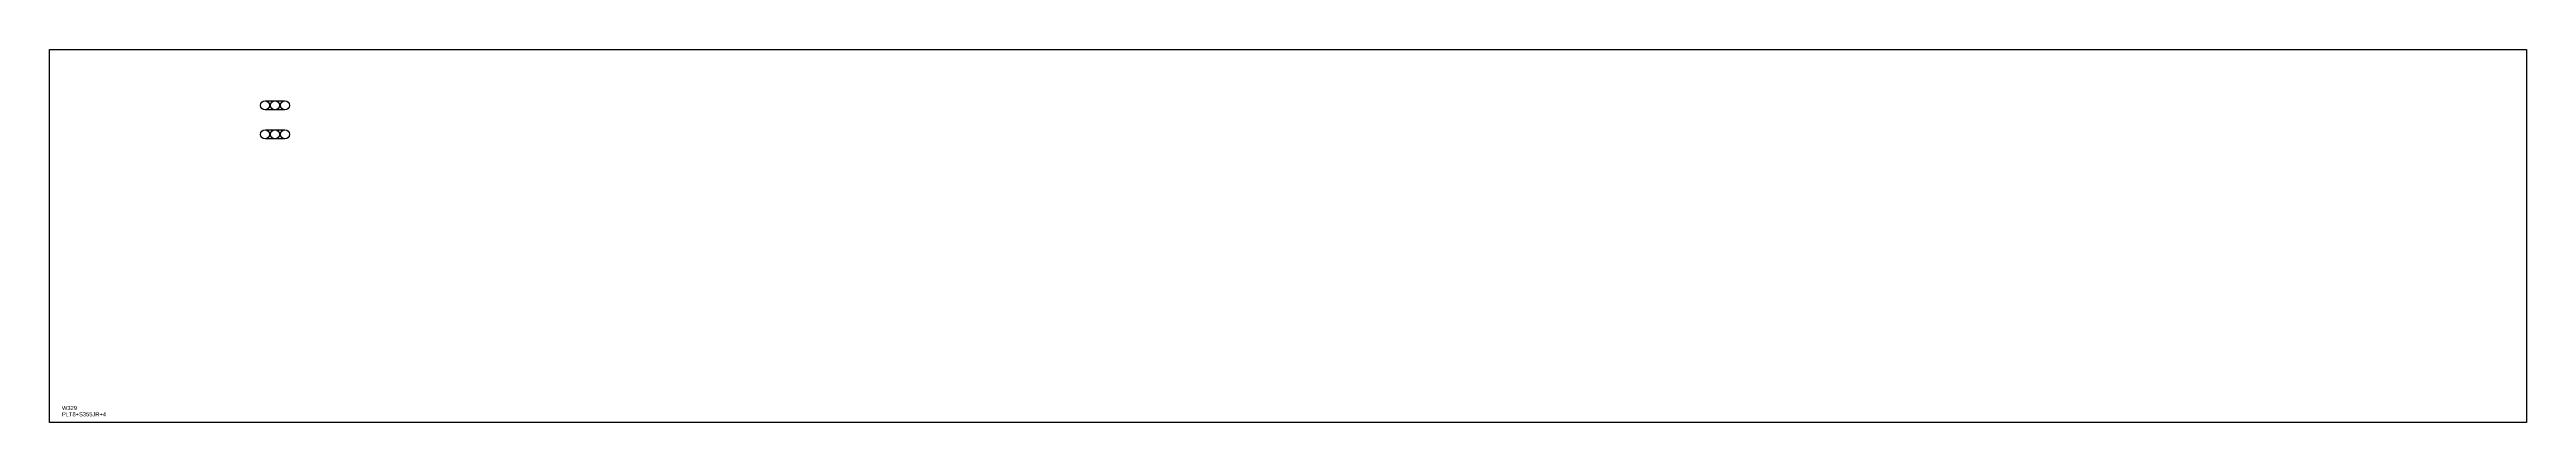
# Model space of a CAD drawing. Extents: x 0 to 5965, y 0 to 900.
import ezdxf

# ---------------------------------------------------------------- set-up
doc = ezdxf.new("R2010")
doc.units = 0
for name, color, linetype in [('22', 7, 'CONTINUOUS'), ('CUT', 7, 'CONTINUOUS'), ('LAYOUT', 4, 'CONTINUOUS'), ('SCRIBE', 3, 'CONTINUOUS'), ('TEXT', 7, 'CONTINUOUS')]:
    doc.layers.add(name, color=color, linetype=linetype)

msp = doc.modelspace()

# ---------------------------------------------------------------- linework, layer by layer
at = {"layer": '22', "color": 7, "linetype": 'CONTINUOUS'}
for centre, radius in [((519, 764.99), 11), ((543, 764.99), 11), ((567, 764.99), 11), ((519, 694.99), 11), ((543, 694.99), 11), ((567, 694.99), 11), ((0, 0), 0), ((0, 0), 0)]:
    msp.add_circle(centre, radius, dxfattribs=at)
at = {"layer": 'CUT', "color": 7, "linetype": 'CONTINUOUS'}
msp.add_lwpolyline([(0, 0), (0, 900), (5964.72, 900), (5964.72, 0)], close=True, dxfattribs=at)
at = {"layer": 'LAYOUT', "color": 4, "linetype": 'CONTINUOUS'}
for points in [[(519, 753.99, -1), (519, 775.99), (567, 775.99, -1), (567, 753.99)], [(519, 683.99, -1), (519, 705.99), (567, 705.99, -1), (567, 683.99)]]:
    msp.add_lwpolyline(points, format="xyb", close=True, dxfattribs=at)

# ---------------------------------------------------------------- texts
at = {"layer": 'SCRIBE', "color": 3}
msp.add_text('W329', height=10, dxfattribs=at).set_placement((30, 30))
at = {"layer": 'TEXT', "color": 7}
msp.add_text('PLT8+S355JR+4', height=10, dxfattribs=at).set_placement((30, 15))

doc.saveas('drawing.dxf')
